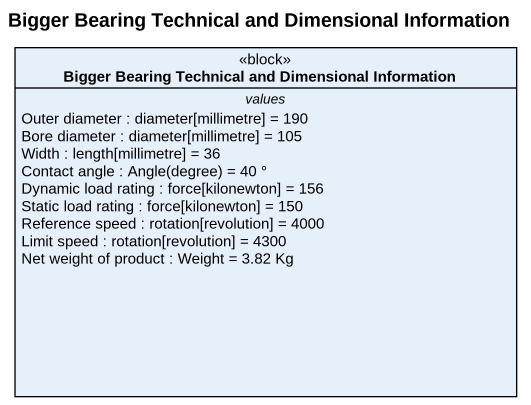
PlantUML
@startuml
title Bigger Bearing Technical and Dimensional Information
hide circle
hide empty members
class "Bigger Bearing Technical and Dimensional Information" as Bigger_Bearing_Technical <<block>> {
  -- values --
  Outer diameter : diameter[millimetre] = 190
  Bore diameter : diameter[millimetre] = 105
  Width : length[millimetre] = 36
  {field} Contact angle : Angle(degree) = 40 °
  Dynamic load rating : force[kilonewton] = 156
  Static load rating : force[kilonewton] = 150
  Reference speed : rotation[revolution] = 4000
  Limit speed : rotation[revolution] = 4300
  Net weight of product : Weight = 3.82 Kg
}
@enduml
